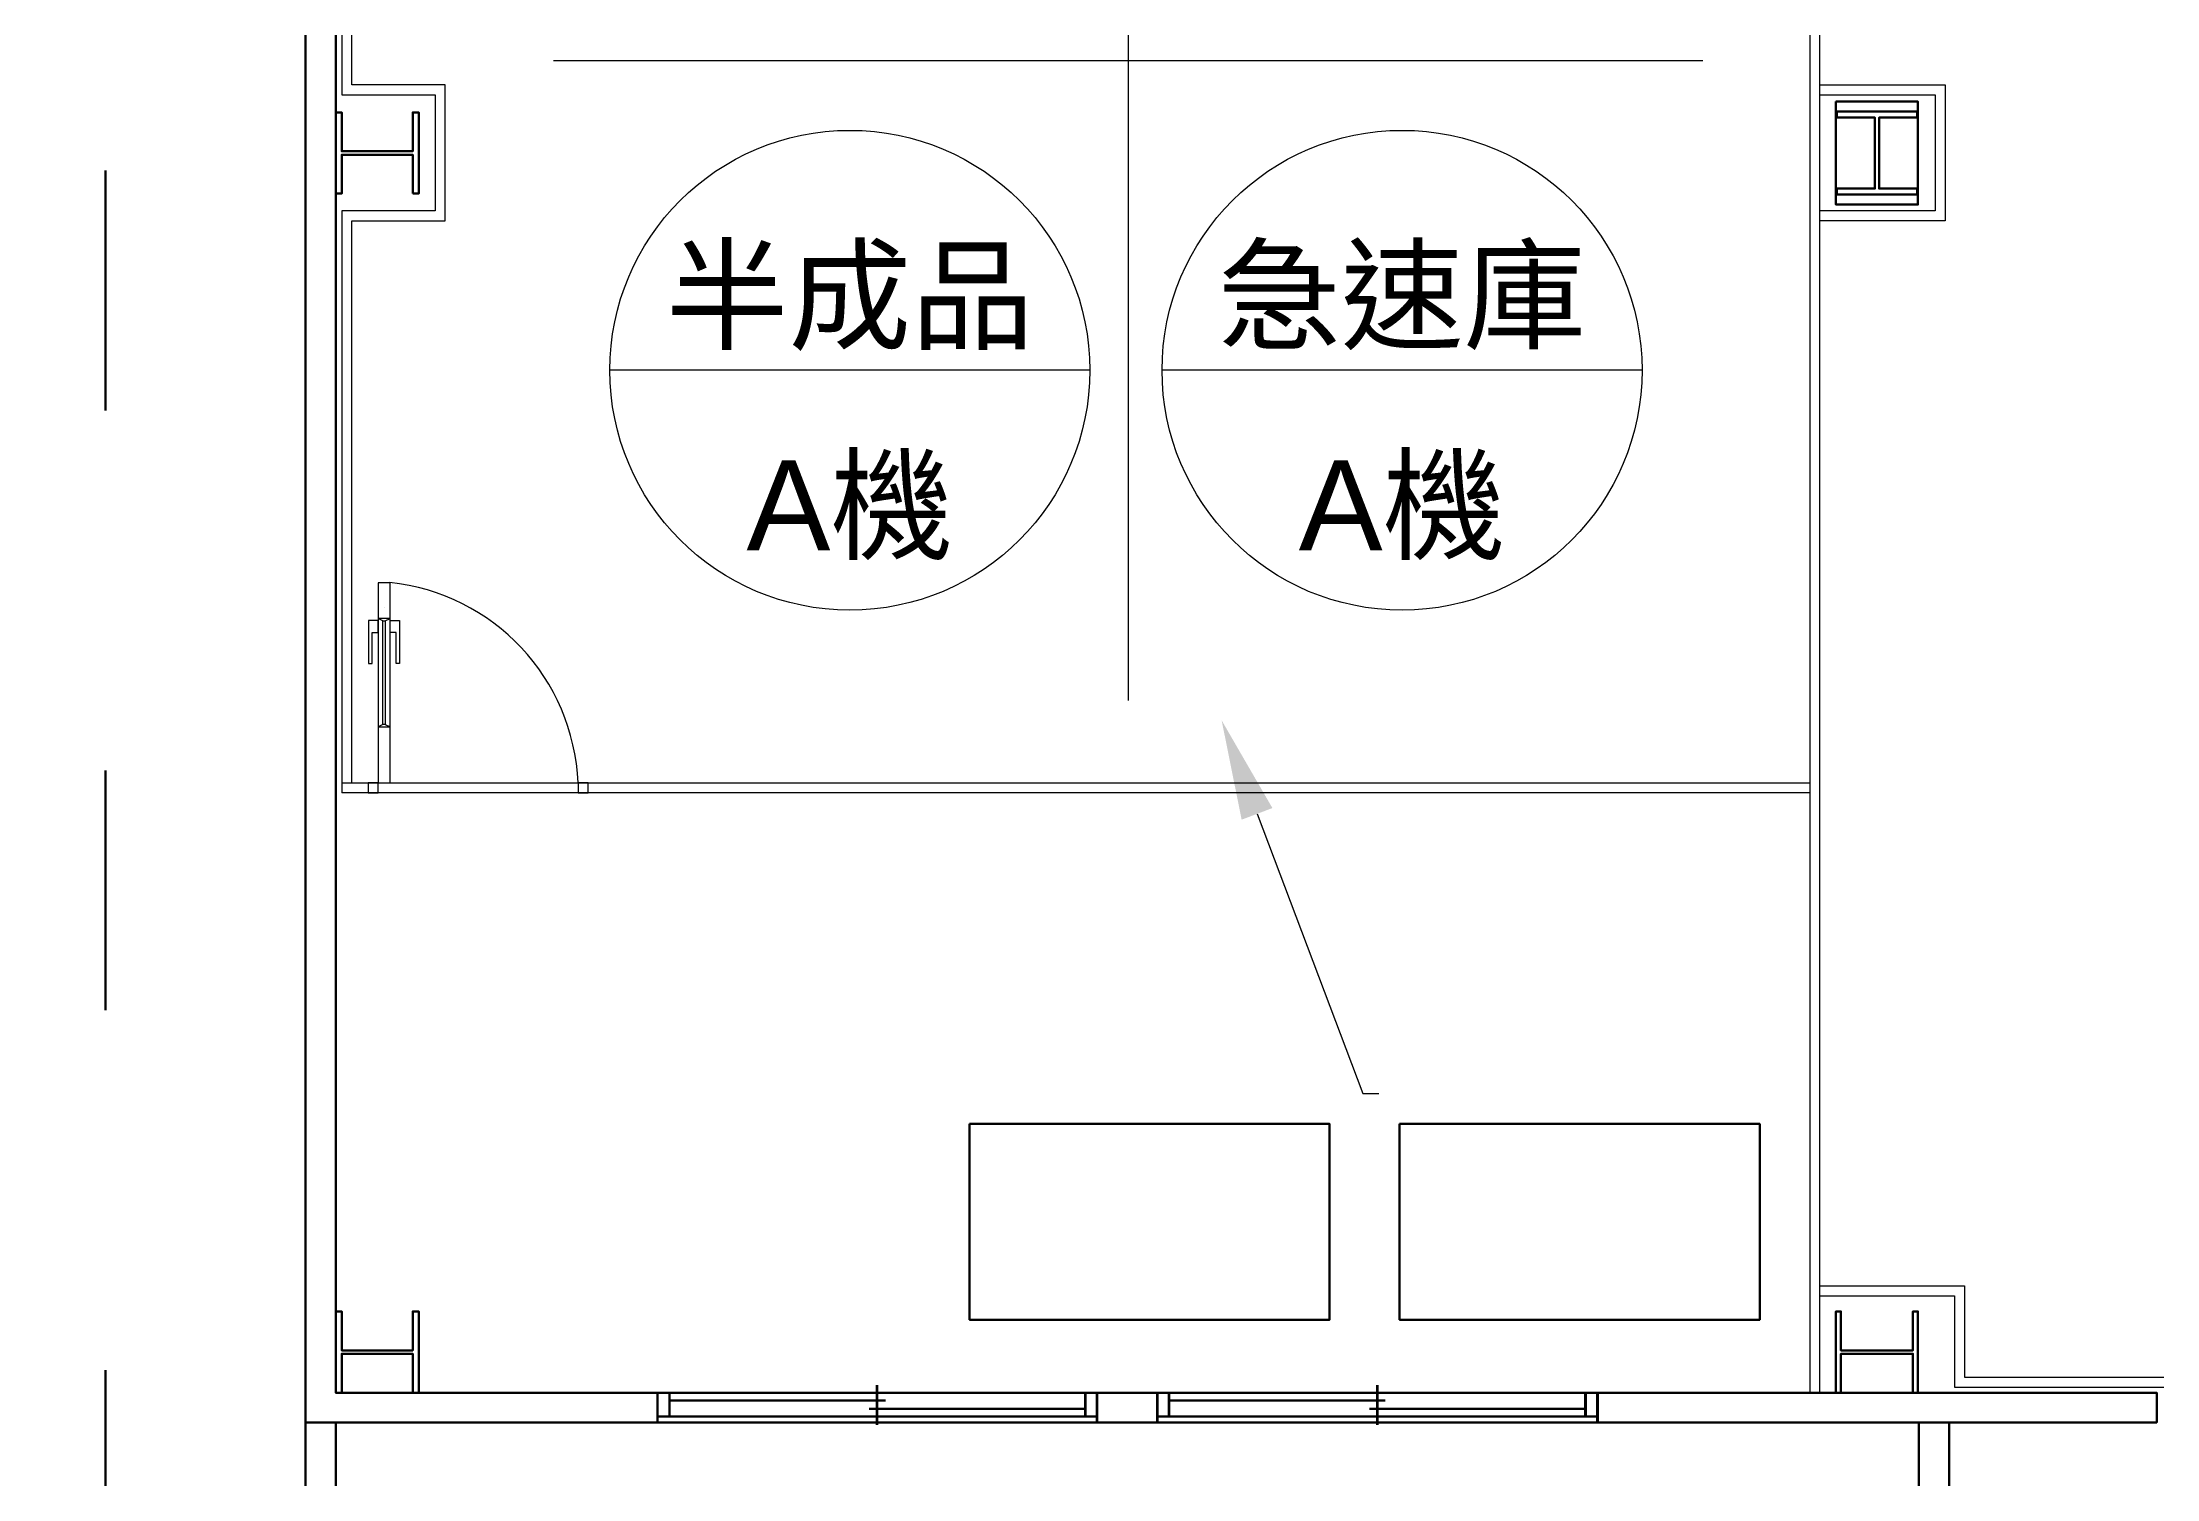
# Model space of a CAD drawing. Header units: millimetres. Extents: x 0 to 31017, y 0 to 21335.
# Drawn here: x 10289 to 11346, y 16781 to 17499 of the extents above; entities that cross this region are included whole.
import ezdxf
from ezdxf import colors
from ezdxf.entities.mleader import LeaderData, LeaderLine
from ezdxf.enums import TextEntityAlignment as Align
from ezdxf.math import Vec2, Vec3

# ---------------------------------------------------------------- set-up
doc = ezdxf.new("R2010")
doc.units = ezdxf.units.MM
doc.linetypes.add('ACAD_ISO03W100', pattern=[30, 12, -18])
doc.layers.add('PDF_幾何圖形', color=7, linetype='Continuous')
doc.layers.add('添利-門', color=150, linetype='Continuous', lineweight=25)
doc.styles.get("Standard").update_dxf_attribs({"font": 'arial.ttf'})

# ---------------------------------------------------------------- blocks, each defined once
blk = doc.blocks.new('3F庫門圖灰底')
at = {"color": 8}
for p, q in [((105643.5, -24355.3), (105643.5, -24355.3)), ((105642.9, -24361.9), (105640.5, -24360.8)), ((105644.1, -24361.9), (105646.5, -24360.8)), ((105642.9, -24413.8), (105640.5, -24415)), ((105644.1, -24413.8), (105646.5, -24415))]:
    blk.add_line(p, q, dxfattribs=at)
for points in [[(105640.5, -24360.8), (105640.5, -24415), (105646.5, -24415), (105646.5, -24360.8)], [(105635.5, -24447.9), (105640.5, -24447.9), (105640.5, -24442.9), (105635.5, -24442.9)], [(105740.5, -24447.9), (105745.5, -24447.9), (105745.5, -24442.9), (105740.5, -24442.9)]]:
    blk.add_lwpolyline(points, close=True, dxfattribs=at)
blk.add_lwpolyline([(105644.1, -24361.9), (105644.1, -24413.8), (105642.9, -24413.8), (105642.9, -24361.9), (105644.1, -24361.9)], dxfattribs=at)
at = {"layer": '添利-門', "color": 8}
blk.add_lwpolyline([(105646.5, -24342.9), (105640.5, -24342.9), (105640.5, -24442.9), (105646.5, -24442.9)], close=True, dxfattribs=at)
for points in [[(105635.7, -24383.3), (105637.5, -24383.3), (105637.5, -24367.8), (105640.5, -24367.8), (105640.5, -24361.8), (105635.7, -24361.8), (105635.7, -24383.3)], [(105651.3, -24383.3), (105649.5, -24383.3), (105649.5, -24367.8), (105646.5, -24367.8), (105646.5, -24361.8), (105651.3, -24361.8), (105651.3, -24383.3)]]:
    blk.add_lwpolyline(points, dxfattribs=at)
blk.add_arc((105635.5, -24447.3), 105.1, 2.3981, 84.0258, dxfattribs=at)
blk = doc.blocks.new('3F庫板圖灰底')
at = {"color": 8}
for points in [[(101666.4, -9617.5), (101605, -9617.5), (101605, -9588.8), (100913.1, -9588.8), (100913.1, -9617.5), (100866.5, -9617.5), (100866.5, -10160.1), (100913.5, -10160.1), (100913.5, -10218.2), (100866.5, -10218.2), (100866.5, -10759.4), (100913.1, -10759.4), (100913.1, -10817.5), (100866.5, -10817.5), (100866.5, -11103.6)], [(100871.5, -11103.6), (100871.5, -10822.5), (100918.1, -10822.5), (100918.1, -10754.4), (100871.5, -10754.4), (100871.5, -10223.2), (100918.5, -10223.2), (100918.5, -10155.1), (100871.5, -10155.1), (100871.5, -9622.5), (100918.1, -9622.5), (100918.1, -9593.8), (101600, -9593.8), (101600, -9622.5), (101666.4, -9622.5)], [(101605.5, -11408.6), (101605.5, -10159.7), (101666.8, -10159.7), (101666.8, -9724.5), (101661.8, -9724.5), (101661.8, -10154.7), (101600.5, -10154.7), (101600.5, -11408.6)], [(101605.5, -10754.4), (101668.1, -10754.4), (101668.1, -10822.5), (101605.5, -10822.5)], [(101605.5, -10759.4), (101663.1, -10759.4), (101663.1, -10817.5), (101605.5, -10817.5)], [(100866.5, -11103.6), (100866.5, -11108.6)], [(100866.5, -11103.6), (101600.5, -11103.6), (101600.5, -11108.6), (100866.5, -11108.6)], [(101605.5, -11355.1), (101677.8, -11355.1), (101677.8, -11400.8), (101825.8, -11400.8)], [(101605.5, -11360.1), (101672.8, -11360.1), (101672.8, -11405.8), (101825.8, -11405.8)], [(101600.5, -11408.6), (101605.5, -11408.6)]]:
    blk.add_lwpolyline(points, dxfattribs=at)
blk = doc.blocks.new('_DetailCallout')
at = {"color": 0, "linetype": 'ByBlock', "lineweight": -2, "transparency": 16777216}
blk.add_line((8, 0), (-8, 0), dxfattribs=at)
blk.add_circle((0, 0), 8, dxfattribs=at)
at = {"color": 0, "transparency": 16777216}
for tag, p in [('視圖號碼', (0, 1)), ('圖紙號碼', (0, -6))]:
    blk.add_attdef(tag, text='', height=3, dxfattribs=at).set_placement(p, align=Align.CENTER)

msp = doc.modelspace()

# ---------------------------------------------------------------- linework, layer by layer
at = {"color": 251, "linetype": 'ACAD_ISO03W100', "lineweight": 200, "ltscale": 10, "true_color": 0x636466}
msp.add_line((10320.4, 21335), (10320.4, 14080.8), dxfattribs=at)
at = {"color": 175, "true_color": 0x4554a5}
for points in [[(10831.7, 17770.7), (10831.7, 17169.9)], [(11119, 17489.9), (10544.4, 17489.9)]]:
    msp.add_lwpolyline(points, dxfattribs=at)
at = {"color": 251, "lineweight": 200, "true_color": 0x636466}
for points in [[(11185.6, 17469.5), (11226.6, 17469.5), (11226.6, 17418), (11185.6, 17418)], [(10752.5, 16958.2), (10932.5, 16958.2), (10932.5, 16860.2), (10752.5, 16860.2)], [(10967.5, 16958.2), (11147.5, 16958.2), (11147.5, 16860.2), (10967.5, 16860.2)]]:
    msp.add_lwpolyline(points, close=True, dxfattribs=at)
at = {"layer": 'PDF_幾何圖形', "color": 251, "lineweight": 200, "true_color": 0x636466}
for points in [[(10435.6, 17641), (10435.6, 16823.7), (10596.4, 16823.7), (10596.4, 16808.9), (10420.4, 16808.9), (10420.4, 17641)], [(11186, 17426), (11186, 17423), (11226.2, 17423), (11226.2, 17426), (11207.2, 17426), (11207.2, 17461.5), (11226.2, 17461.5), (11226.2, 17464.5), (11186, 17464.5), (11186, 17461.5), (11205.1, 17461.5), (11205.1, 17426)], [(10474.1, 17423.5), (10477.1, 17423.5), (10477.1, 17464.1), (10474.1, 17464.1), (10474.1, 17444.6), (10438.6, 17444.6), (10438.6, 17464.1), (10435.6, 17464.1), (10435.6, 17423.5), (10438.6, 17423.5), (10438.6, 17442.9), (10474.1, 17442.9)], [(10474.1, 16823.7), (10477.1, 16823.7), (10477.1, 16864.4), (10474.1, 16864.4), (10474.1, 16844.9), (10438.6, 16844.9), (10438.6, 16864.4), (10435.6, 16864.4), (10435.6, 16823.7), (10438.6, 16823.7), (10438.6, 16843.2), (10474.1, 16843.2)], [(11224.1, 16823.7), (11226.6, 16823.7), (11226.6, 16864.4), (11224.1, 16864.4), (11224.1, 16844.9), (11188.1, 16844.9), (11188.1, 16864.4), (11185.6, 16864.4), (11185.6, 16823.7), (11188.1, 16823.7), (11188.1, 16843.2), (11224.1, 16843.2)], [(10846.2, 16808.9), (10846.2, 16823.7), (10816.1, 16823.7), (10816.1, 16808.9)], [(10846.4, 16808.9), (10846.4, 16823.7), (10816.3, 16823.7), (10816.3, 16808.9)], [(11066.2, 16808.9), (11066.2, 16823.7), (11346, 16823.7), (11346, 16808.9)]]:
    msp.add_lwpolyline(points, close=True, dxfattribs=at)
for points in [[(10816.1, 16823.7), (10596.4, 16823.7)], [(10816.3, 16823.7), (10596.5, 16823.7)], [(10602.4, 16823.7), (10602.4, 16811.9)], [(10602.4, 16819.9), (10710.3, 16819.9)], [(10602.5, 16823.7), (10602.5, 16811.9)], [(10602.5, 16819.9), (10710.4, 16819.9)], [(10706.1, 16827.5), (10706.1, 16807.6)], [(10706.2, 16827.5), (10706.2, 16807.6)], [(10810.2, 16823.7), (10810.2, 16811.9)], [(10810.4, 16823.7), (10810.4, 16811.9)], [(10816.1, 16808.9), (10816.1, 16823.7)], [(10816.3, 16808.9), (10816.3, 16823.7)], [(10846.2, 16808.9), (10846.2, 16823.7)], [(11066.2, 16823.7), (10846.2, 16823.7)], [(10846.4, 16808.9), (10846.4, 16823.7)], [(11066.6, 16823.7), (10846.4, 16823.7)], [(10852.1, 16823.7), (10852.1, 16811.9)], [(10852.1, 16819.9), (10960, 16819.9)], [(10852.3, 16823.7), (10852.3, 16811.9)], [(10852.3, 16819.9), (10960.3, 16819.9)], [(10956.2, 16827.5), (10956.2, 16807.6)], [(10956.5, 16827.5), (10956.5, 16807.6)], [(11060.3, 16823.7), (11060.3, 16811.9)], [(11060.6, 16823.7), (11060.6, 16811.9)], [(11066.2, 16808.9), (11066.2, 16823.7)], [(11066.6, 16808.9), (11066.6, 16823.7)], [(11242.3, 16808.9), (11242.3, 16285.9), (10420.4, 16285.9), (10420.4, 16808.9)], [(11227.1, 16808.9), (11227.1, 16301.2), (10435.6, 16301.2), (10435.6, 16808.9)], [(10816.1, 16811.9), (10596.4, 16811.9)], [(10816.1, 16808.9), (10596.4, 16808.9)], [(10816.3, 16811.9), (10596.5, 16811.9)], [(10816.3, 16808.9), (10596.5, 16808.9)], [(10810.2, 16815.7), (10702.3, 16815.7)], [(10810.4, 16815.7), (10702.4, 16815.7)], [(11066.2, 16811.9), (10846.2, 16811.9)], [(11066.2, 16808.9), (10846.2, 16808.9)], [(11066.6, 16811.9), (10846.4, 16811.9)], [(11066.6, 16808.9), (10846.4, 16808.9)], [(11060.3, 16815.7), (10952.4, 16815.7)], [(11060.6, 16815.7), (10952.7, 16815.7)]]:
    msp.add_lwpolyline(points, dxfattribs=at)

# ---------------------------------------------------------------- block references
at = {"color": 251, "lineweight": 200, "true_color": 0x636466}
for name, p in [('3F庫門圖灰底', (-95183.8, 41571.7)), ('3F庫板圖灰底', (-90427.9, 28232.3))]:
    msp.add_blockref(name, p, dxfattribs=at)

# ---------------------------------------------------------------- leaders
at = {"color": 175, "true_color": 0x4554a5}
ml = msp.add_multileader_block('Standard', dxfattribs=at)
ml.set_content('_DetailCallout', color=(69, 84, 165), scale=15)
ml.set_attribute('視圖號碼', '冷藏庫', width=0)
ml.set_attribute('圖紙號碼', 'A機', width=0)
ml.set_leader_properties()
ml.build(insert=Vec2(0, 0))
ml.multileader.update_dxf_attribs({"leader_type": 0})
ctx = ml.context
ctx.base_point, ctx.plane_origin = Vec3(13190.9, 19361.9), Vec3(13310.9, 19361.9)
notes = []
notes.append((ctx, [(0, (0, 0, 0), (0, 0), (1, 0), 1, [])]))
ctx.block.insert = Vec3(13310.9, 19361.9)
at = {"color": 251, "true_color": 0x636466}
ml = msp.add_multileader_block('Standard', dxfattribs=at)
ml.set_content('_DetailCallout', color=(99, 100, 102), scale=15)
ml.set_attribute('視圖號碼', '急速庫', width=0)
ml.set_attribute('圖紙號碼', 'B', width=0)
ml.set_leader_properties()
ml.build(insert=Vec2(0, 0))
ml.multileader.update_dxf_attribs({"leader_type": 0})
ctx = ml.context
ctx.base_point, ctx.plane_origin = Vec3(11503.8, 17825.7), Vec3(11623.8, 17825.7)
notes.append((ctx, [(0, (0, 0, 0), (0, 0), (1, 0), 1, [])]))
ctx.block.insert = Vec3(11623.8, 17825.7)
ml = msp.add_multileader_block('Standard', dxfattribs=at)
ml.set_content('_DetailCallout', color=(99, 100, 102), scale=15)
ml.set_attribute('視圖號碼', '急速庫', width=0)
ml.set_attribute('圖紙號碼', 'A-2', width=0)
ml.set_leader_properties()
ml.build(insert=Vec2(0, 0))
ml.multileader.update_dxf_attribs({"leader_type": 0})
ctx = ml.context
ctx.base_point, ctx.plane_origin = Vec3(11836, 17825.7), Vec3(11956, 17825.7)
notes.append((ctx, [(0, (0, 0, 0), (0, 0), (1, 0), 1, [])]))
ctx.block.insert = Vec3(11956, 17825.7)
ml = msp.add_multileader_block('Standard', dxfattribs=at)
ml.set_content('_DetailCallout', color=(99, 100, 102), scale=15)
ml.set_attribute('視圖號碼', '急速庫', width=0)
ml.set_attribute('圖紙號碼', 'A-1', width=0)
ml.set_leader_properties()
ml.build(insert=Vec2(0, 0))
ml.multileader.update_dxf_attribs({"leader_type": 0})
ctx = ml.context
ctx.base_point, ctx.plane_origin = Vec3(12173, 17825.7), Vec3(12293, 17825.7)
notes.append((ctx, [(0, (0, 0, 0), (0, 0), (1, 0), 1, [])]))
ctx.block.insert = Vec3(12293, 17825.7)
at = {"color": 175, "true_color": 0x4554a5}
ml = msp.add_multileader_block('Standard', dxfattribs=at)
ml.set_content('_DetailCallout', color=(69, 84, 165), scale=15)
ml.set_attribute('視圖號碼', '急速庫', width=0)
ml.set_attribute('圖紙號碼', 'B機', width=0)
ml.set_leader_properties()
ml.build(insert=Vec2(0, 0))
ml.multileader.update_dxf_attribs({"leader_type": 0})
ctx = ml.context
ctx.base_point, ctx.plane_origin = Vec3(10848.7, 17628.1), Vec3(10968.7, 17628.1)
notes.append((ctx, [(0, (0, 0, 0), (0, 0), (1, 0), 1, [])]))
ctx.block.insert = Vec3(10968.7, 17628.1)
ml = msp.add_multileader_block('Standard', dxfattribs=at)
ml.set_content('_DetailCallout', color=(69, 84, 165), scale=15)
ml.set_attribute('視圖號碼', '半成品', width=0)
ml.set_attribute('圖紙號碼', 'B機', width=0)
ml.set_leader_properties()
ml.build(insert=Vec2(0, 0))
ml.multileader.update_dxf_attribs({"leader_type": 0})
ctx = ml.context
ctx.base_point, ctx.plane_origin = Vec3(10572.6, 17628.1), Vec3(10692.6, 17628.1)
notes.append((ctx, [(0, (0, 0, 0), (0, 0), (1, 0), 1, [])]))
ctx.block.insert = Vec3(10692.6, 17628.1)
ml = msp.add_multileader_block('Standard', dxfattribs=at)
ml.set_content('_DetailCallout', color=(69, 84, 165), scale=15)
ml.set_attribute('視圖號碼', '急速庫', width=0)
ml.set_attribute('圖紙號碼', 'A機', width=0)
ml.set_leader_properties()
ml.build(insert=Vec2(0, 0))
ml.multileader.update_dxf_attribs({"leader_type": 0})
ctx = ml.context
ctx.base_point, ctx.plane_origin = Vec3(10848.7, 17335.1), Vec3(10968.7, 17335.1)
notes.append((ctx, [(0, (0, 0, 0), (0, 0), (1, 0), 1, [])]))
ctx.block.insert = Vec3(10968.7, 17335.1)
ml = msp.add_multileader_block('Standard', dxfattribs=at)
ml.set_content('_DetailCallout', color=(69, 84, 165), scale=15)
ml.set_attribute('視圖號碼', '半成品', width=0)
ml.set_attribute('圖紙號碼', 'A機', width=0)
ml.set_leader_properties()
ml.build(insert=Vec2(0, 0))
ml.multileader.update_dxf_attribs({"leader_type": 0})
ctx = ml.context
ctx.base_point, ctx.plane_origin = Vec3(10572.6, 17335.1), Vec3(10692.6, 17335.1)
notes.append((ctx, [(0, (0, 0, 0), (0, 0), (1, 0), 1, [])]))
ctx.block.insert = Vec3(10692.6, 17335.1)
ml = msp.add_multileader_mtext('Standard', dxfattribs=at)
ml.set_content('', color=(69, 84, 165))
ml.set_leader_properties()
ml.build(insert=Vec2(0, 0))
ml.multileader.update_dxf_attribs({"arrow_head_size": 50})
ctx = ml.context
ctx.base_point, ctx.arrow_head_size, ctx.plane_origin = Vec3(10957.1, 16973.3), 50, Vec3(10878.5, 17103.1)
notes.append((ctx, [(0, (1, 1, 0), (10949.1, 16973.3), (1, 0), 8, [(0, [(10878.5, 17160)], 0, [])])]))
ctx.mtext.insert, ctx.mtext.flow_direction = Vec3(10959.1, 16975.3), 5
for ctx, leaders in notes:
    for number, flags, end, landing, length, lines in leaders:
        leader = LeaderData()
        leader.index, (leader.has_last_leader_line, leader.has_dogleg_vector, leader.attachment_direction) = number, flags
        leader.last_leader_point, leader.dogleg_vector, leader.dogleg_length = Vec3(end), Vec3(landing), length
        for number, points, colour, breaks in lines:
            line = LeaderLine()
            line.index, line.vertices, line.color, line.breaks = number, Vec3.list(points), colors.encode_raw_color(colour), breaks
            leader.lines.append(line)
        ctx.leaders.append(leader)

doc.saveas('drawing.dxf')
